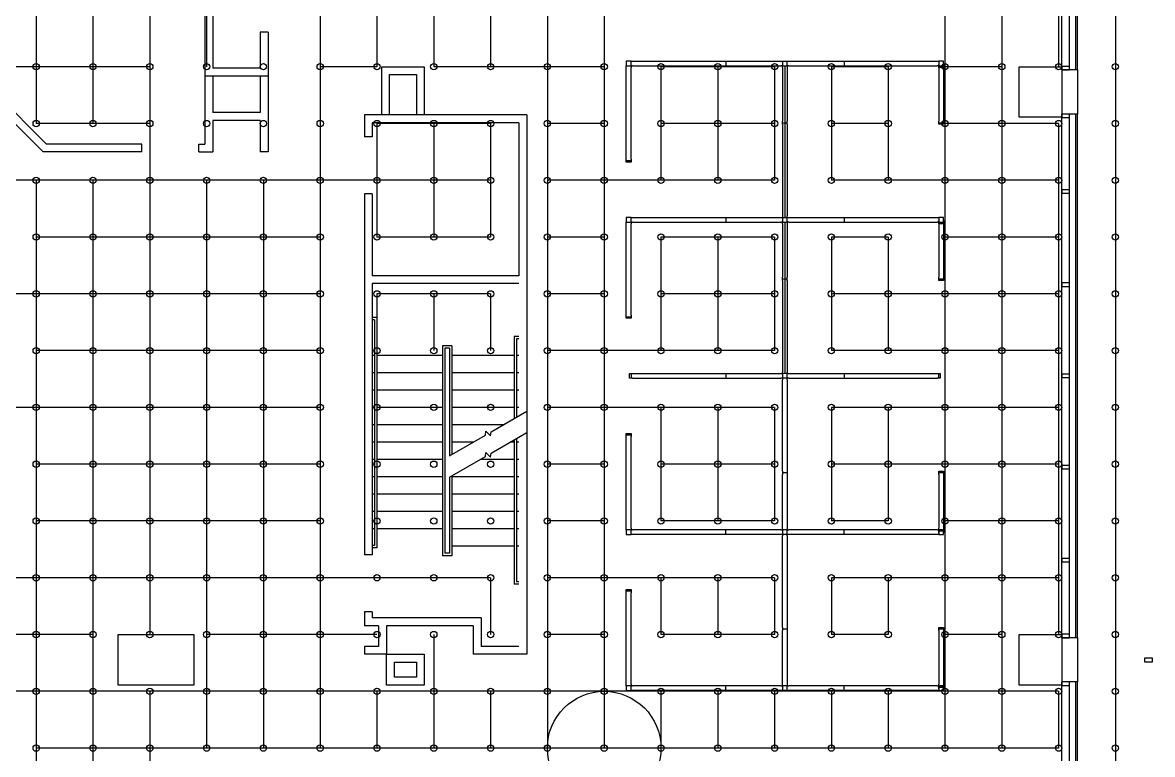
# Model space of a CAD drawing. Header units: inches. Extents: x 1102 to 3431, y 1202 to 3384.
# Drawn here: x 2715 to 3431, y 1524 to 1988 of the extents above; entities that cross this region are included whole.
import ezdxf

# ---------------------------------------------------------------- set-up
doc = ezdxf.new("R2010")
doc.units = ezdxf.units.IN
doc.header["$MEASUREMENT"] = 0
for name, color, linetype in [('E-B-CORE', 8, 'CONTINUOUS'), ('E-B-FURR', 6, 'CONTINUOUS'), ('E-B-GLAZ', 8, 'CONTINUOUS'), ('E-B-MULL', 8, 'CONTINUOUS'), ('E-B-SHEL', 2, 'CONTINUOUS'), ('E-F-STAIR', 8, 'CONTINUOUS'), ('PANELS_201', 6, 'CONTINUOUS')]:
    doc.layers.add(name, color=color, linetype=linetype)

msp = doc.modelspace()

# ---------------------------------------------------------------- linework, layer by layer
at = {"layer": 'E-B-CORE'}
for p, q in [((2831, 2110), (2831, 1954)), ((2836, 2110), (2836, 1959)), ((2866, 1982), (2866, 1959)), ((2871, 1982), (2866, 1982)), ((2871, 1982), (2871, 1954)), ((2866, 1959), (2836, 1959)), ((2871, 1954), (2831, 1954)), ((3035, 1929.5), (2932, 1929.5)), ((2932, 1929.5), (2932, 1915.5)), ((3035, 1929.5), (3035, 1587.5)), ((3030, 1924.5), (2937, 1924.5)), ((2937, 1924.5), (2937, 1915.5)), ((3030, 1924.5), (3030, 1827.5)), ((2937, 1915.5), (2932, 1915.5)), ((2932, 1879.5), (2932, 1650.5)), ((2937, 1879.5), (2932, 1879.5)), ((2937, 1879.5), (2937, 1827.5)), ((3030, 1827.5), (2937, 1827.5)), ((3030, 1822.5), (2937, 1822.5)), ((2937, 1822.5), (2937, 1650.5)), ((2937, 1650.5), (2932, 1650.5)), ((2937, 1614.5), (2932, 1614.5)), ((2932, 1614.5), (2932, 1605.5)), ((2937, 1614.5), (2937, 1610.5)), ((2941, 1605.5), (2932, 1605.5)), ((3006, 1610.5), (2937, 1610.5)), ((2941, 1605.5), (2941, 1592.5)), ((2946, 1605.5), (2946, 1587.5)), ((3001, 1605.5), (2946, 1605.5)), ((3001, 1605.5), (3001, 1587.5)), ((3006, 1610.5), (3006, 1592.5)), ((2941, 1592.5), (2932, 1592.5)), ((2932, 1592.5), (2932, 1587.5)), ((3030, 1592.5), (3006, 1592.5)), ((2946, 1587.5), (2932, 1587.5)), ((3035, 1587.5), (3001, 1587.5))]:
    msp.add_line(p, q, dxfattribs=at)
for points in [[(2970, 1587.5), (2970, 1568), (2946, 1568), (2946, 1587.5)], [(2965, 1582.5), (2965, 1573), (2951, 1573), (2951, 1582.5)]]:
    msp.add_lwpolyline(points, close=True, dxfattribs=at)
at = {"layer": 'E-B-FURR'}
for p, q in [((3374, 1958), (3374, 2290)), ((2728.407192, 1906), (2586, 2048.407192)), ((2730.47826, 1911), (2628.702676, 2012.775584)), ((2724, 1960), (2688, 1960)), ((2760, 1960), (2724, 1960)), ((2796, 1960), (2760, 1960)), ((2940, 1960), (2904, 1960)), ((2948, 1955), (2965, 1955)), ((2948, 1929.430395), (2948, 1955)), ((2965, 1955), (2965, 1929.430395)), ((3012, 1960), (2976, 1960)), ((3048, 1960), (3012, 1960)), ((3084, 1960), (3048, 1960)), ((3156, 1960), (3120, 1960)), ((3192, 1960), (3156, 1960)), ((3264, 1960), (3228, 1960)), ((3336, 1960), (3300, 1960)), ((2831, 1954), (2831, 1911)), ((2836, 1954), (2836, 1931)), ((2866, 1954), (2866, 1931)), ((2871, 1954), (2871, 1906)), ((2866, 1931), (2836, 1931)), ((3374, 1598), (3374, 1930)), ((2760, 1924), (2724, 1924)), ((2796, 1924), (2760, 1924)), ((2866, 1926), (2836, 1926)), ((2836, 1926), (2836, 1906)), ((2866, 1926), (2866, 1906)), ((2976, 1924), (2940, 1924)), ((3012, 1924), (2976, 1924)), ((3084, 1924), (3048, 1924)), ((3156, 1924), (3120, 1924)), ((3192, 1924), (3156, 1924)), ((3264, 1924), (3228, 1924)), ((3336, 1924), (3300, 1924)), ((3372, 1924), (3336, 1924)), ((2791, 1906), (2728.407192, 1906)), ((2791, 1911), (2730.47826, 1911)), ((2791, 1906), (2791, 1911)), ((2827, 1911), (2831, 1911)), ((2827, 1906), (2827, 1911)), ((2827, 1906), (2836, 1906)), ((2871, 1906), (2866, 1906)), ((2724, 1888), (2688, 1888)), ((2760, 1888), (2724, 1888)), ((2796, 1888), (2760, 1888)), ((2832, 1888), (2796, 1888)), ((2868, 1888), (2832, 1888)), ((2904, 1888), (2868, 1888)), ((2940, 1888), (2904, 1888)), ((2976, 1888), (2940, 1888)), ((3012, 1888), (2976, 1888)), ((3084, 1888), (3048, 1888)), ((3120, 1888), (3084, 1888)), ((3156, 1888), (3120, 1888)), ((3192, 1888), (3156, 1888)), ((3264, 1888), (3228, 1888)), ((3300, 1888), (3264, 1888)), ((3336, 1888), (3300, 1888)), ((3372, 1888), (3336, 1888)), ((2760, 1852), (2724, 1852)), ((2796, 1852), (2760, 1852)), ((2832, 1852), (2796, 1852)), ((2868, 1852), (2832, 1852)), ((2904, 1852), (2868, 1852)), ((2976, 1852), (2940, 1852)), ((3012, 1852), (2976, 1852)), ((3084, 1852), (3048, 1852)), ((3156, 1852), (3120, 1852)), ((3192, 1852), (3156, 1852)), ((3264, 1852), (3228, 1852)), ((3336, 1852), (3300, 1852)), ((3372, 1852), (3336, 1852)), ((2724, 1816), (2688, 1816)), ((2760, 1816), (2724, 1816)), ((2796, 1816), (2760, 1816)), ((2832, 1816), (2796, 1816)), ((2868, 1816), (2832, 1816)), ((2904, 1816), (2868, 1816)), ((2976, 1816), (2940, 1816)), ((3012, 1816), (2976, 1816)), ((3084, 1816), (3048, 1816)), ((3156, 1816), (3120, 1816)), ((3192, 1816), (3156, 1816)), ((3264, 1816), (3228, 1816)), ((3300, 1816), (3264, 1816)), ((3336, 1816), (3300, 1816)), ((3372, 1816), (3336, 1816)), ((2760, 1780), (2724, 1780)), ((2796, 1780), (2760, 1780)), ((2832, 1780), (2796, 1780)), ((2868, 1780), (2832, 1780)), ((2904, 1780), (2868, 1780)), ((3084, 1780), (3048, 1780)), ((3120, 1780), (3084, 1780)), ((3156, 1780), (3120, 1780)), ((3192, 1780), (3156, 1780)), ((3264, 1780), (3228, 1780)), ((3300, 1780), (3264, 1780)), ((3336, 1780), (3300, 1780)), ((3372, 1780), (3336, 1780)), ((2724, 1744), (2688, 1744)), ((2760, 1744), (2724, 1744)), ((2796, 1744), (2760, 1744)), ((2832, 1744), (2796, 1744)), ((2868, 1744), (2832, 1744)), ((2904, 1744), (2868, 1744)), ((3084, 1744), (3048, 1744)), ((3120, 1744), (3084, 1744)), ((3156, 1744), (3120, 1744)), ((3192, 1744), (3156, 1744)), ((3264, 1744), (3228, 1744)), ((3300, 1744), (3264, 1744)), ((3336, 1744), (3300, 1744)), ((3372, 1744), (3336, 1744)), ((2760, 1708), (2724, 1708)), ((2796, 1708), (2760, 1708)), ((2832, 1708), (2796, 1708)), ((2868, 1708), (2832, 1708)), ((2904, 1708), (2868, 1708)), ((3084, 1708), (3048, 1708)), ((3156, 1708), (3120, 1708)), ((3192, 1708), (3156, 1708)), ((3264, 1708), (3228, 1708)), ((3300, 1708), (3264, 1708)), ((3336, 1708), (3300, 1708)), ((3372, 1708), (3336, 1708)), ((2760, 1672), (2724, 1672)), ((2796, 1672), (2760, 1672)), ((2832, 1672), (2796, 1672)), ((2868, 1672), (2832, 1672)), ((2904, 1672), (2868, 1672)), ((3084, 1672), (3048, 1672)), ((3156, 1672), (3120, 1672)), ((3192, 1672), (3156, 1672)), ((3264, 1672), (3228, 1672)), ((3336, 1672), (3300, 1672)), ((3372, 1672), (3336, 1672)), ((2724, 1636), (2688, 1636)), ((2760, 1636), (2724, 1636)), ((2796, 1636), (2760, 1636)), ((2832, 1636), (2796, 1636)), ((2868, 1636), (2832, 1636)), ((2904, 1636), (2868, 1636)), ((2940, 1636), (2904, 1636)), ((2976, 1636), (2940, 1636)), ((3012, 1636), (2976, 1636)), ((3084, 1636), (3048, 1636)), ((3120, 1636), (3084, 1636)), ((3156, 1636), (3120, 1636)), ((3192, 1636), (3156, 1636)), ((3264, 1636), (3228, 1636)), ((3300, 1636), (3264, 1636)), ((3336, 1636), (3300, 1636)), ((3372, 1636), (3336, 1636)), ((2724, 1600), (2688, 1600)), ((2760, 1600), (2724, 1600)), ((2868, 1600), (2832, 1600)), ((2904, 1600), (2868, 1600)), ((2940, 1600), (2904, 1600)), ((3084, 1600), (3048, 1600)), ((3156, 1600), (3120, 1600)), ((3192, 1600), (3156, 1600)), ((3264, 1600), (3228, 1600)), ((3336, 1600), (3300, 1600)), ((3374, 1238), (3374, 1570)), ((2724, 1564), (2688, 1564)), ((2760, 1564), (2724, 1564)), ((2796, 1564), (2760, 1564)), ((2832, 1564), (2796, 1564)), ((2868, 1564), (2832, 1564)), ((2904, 1564), (2868, 1564)), ((2940, 1564), (2904, 1564)), ((2976, 1564), (2940, 1564)), ((3012, 1564), (2976, 1564)), ((3048, 1564), (3012, 1564)), ((3084, 1564), (3048, 1564)), ((3120, 1564), (3084, 1564)), ((3156, 1564), (3120, 1564)), ((3192, 1564), (3156, 1564)), ((3228, 1564), (3192, 1564)), ((3264, 1564), (3228, 1564)), ((3300, 1564), (3264, 1564)), ((3336, 1564), (3300, 1564)), ((3372, 1564), (3336, 1564)), ((2760, 1528), (2724, 1528)), ((2796, 1528), (2760, 1528)), ((2832, 1528), (2796, 1528)), ((2868, 1528), (2832, 1528)), ((2904, 1528), (2868, 1528)), ((2940, 1528), (2904, 1528)), ((2976, 1528), (2940, 1528)), ((3012, 1528), (2976, 1528)), ((3048, 1528), (3012, 1528)), ((3084, 1528), (3048, 1528)), ((3120, 1528), (3084, 1528)), ((3156, 1528), (3120, 1528)), ((3192, 1528), (3156, 1528)), ((3228, 1528), (3192, 1528)), ((3264, 1528), (3228, 1528)), ((3300, 1528), (3264, 1528)), ((3336, 1528), (3300, 1528)), ((3372, 1528), (3336, 1528))]:
    msp.add_line(p, q, dxfattribs=at)
at = {"layer": 'E-B-FURR', "color": 3}
for p, q in [((2724, 1996), (2724, 1960)), ((2760, 1996), (2760, 1960)), ((2796, 1996), (2796, 1960)), ((2832, 1996), (2832, 1960)), ((2904, 1996), (2904, 1960)), ((2940, 1996), (2940, 1960)), ((2976, 1996), (2976, 1960)), ((3012, 1996), (3012, 1960)), ((3048, 1996), (3048, 1960)), ((3084, 1996), (3084, 1960)), ((3300, 1996), (3300, 1960)), ((3336, 1996), (3336, 1960)), ((3372, 1996), (3372, 1960)), ((3408, 1996), (3408, 1960)), ((2724, 1960), (2724, 1924)), ((2760, 1960), (2760, 1924)), ((2796, 1960), (2796, 1924)), ((2904, 1960), (2904, 1924)), ((3048, 1960), (3048, 1924)), ((3084, 1960), (3084, 1924)), ((3120, 1960), (3120, 1924)), ((3156, 1960), (3156, 1924)), ((3192, 1960), (3192, 1924)), ((3228, 1960), (3228, 1924)), ((3264, 1960), (3264, 1924)), ((3300, 1960), (3300, 1924)), ((3336, 1960), (3336, 1924)), ((3408, 1960), (3408, 1924)), ((2796, 1924), (2796, 1888)), ((2904, 1924), (2904, 1888)), ((2940, 1924), (2940, 1888)), ((2976, 1924), (2976, 1888)), ((3012, 1924), (3012, 1888)), ((3048, 1924), (3048, 1888)), ((3084, 1924), (3084, 1888)), ((3120, 1924), (3120, 1888)), ((3156, 1924), (3156, 1888)), ((3192, 1924), (3192, 1888)), ((3228, 1924), (3228, 1888)), ((3264, 1924), (3264, 1888)), ((3300, 1924), (3300, 1888)), ((3336, 1924), (3336, 1888)), ((3372, 1924), (3372, 1888)), ((3408, 1924), (3408, 1888)), ((2724, 1888), (2724, 1852)), ((2760, 1888), (2760, 1852)), ((2796, 1888), (2796, 1852)), ((2832, 1888), (2832, 1852)), ((2868, 1888), (2868, 1852)), ((2904, 1888), (2904, 1852)), ((2940, 1888), (2940, 1852)), ((2976, 1888), (2976, 1852)), ((3012, 1888), (3012, 1852)), ((3048, 1888), (3048, 1852)), ((3084, 1888), (3084, 1852)), ((3300, 1888), (3300, 1852)), ((3336, 1888), (3336, 1852)), ((3372, 1888), (3372, 1852)), ((3408, 1888), (3408, 1852)), ((2724, 1852), (2724, 1816)), ((2760, 1852), (2760, 1816)), ((2796, 1852), (2796, 1816)), ((2832, 1852), (2832, 1816)), ((2868, 1852), (2868, 1816)), ((2904, 1852), (2904, 1816)), ((3048, 1852), (3048, 1816)), ((3084, 1852), (3084, 1816)), ((3120, 1852), (3120, 1816)), ((3156, 1852), (3156, 1816)), ((3192, 1852), (3192, 1816)), ((3228, 1852), (3228, 1816)), ((3264, 1852), (3264, 1816)), ((3300, 1852), (3300, 1816)), ((3336, 1852), (3336, 1816)), ((3372, 1852), (3372, 1816)), ((3408, 1852), (3408, 1816)), ((2724, 1816), (2724, 1780)), ((2760, 1816), (2760, 1780)), ((2796, 1816), (2796, 1780)), ((2832, 1816), (2832, 1780)), ((2868, 1816), (2868, 1780)), ((2904, 1816), (2904, 1780)), ((2940, 1816), (2940, 1780)), ((2976, 1816), (2976, 1780)), ((3012, 1816), (3012, 1780)), ((3048, 1816), (3048, 1780)), ((3084, 1816), (3084, 1780)), ((3120, 1816), (3120, 1780)), ((3156, 1816), (3156, 1780)), ((3192, 1816), (3192, 1780)), ((3228, 1816), (3228, 1780)), ((3264, 1816), (3264, 1780)), ((3300, 1816), (3300, 1780)), ((3336, 1816), (3336, 1780)), ((3372, 1816), (3372, 1780)), ((3408, 1816), (3408, 1780)), ((2724, 1780), (2724, 1744)), ((2760, 1780), (2760, 1744)), ((2796, 1780), (2796, 1744)), ((2832, 1780), (2832, 1744)), ((2868, 1780), (2868, 1744)), ((2904, 1780), (2904, 1744)), ((3048, 1780), (3048, 1744)), ((3084, 1780), (3084, 1744)), ((3300, 1780), (3300, 1744)), ((3336, 1780), (3336, 1744)), ((3372, 1780), (3372, 1744)), ((3408, 1780), (3408, 1744)), ((2724, 1744), (2724, 1708)), ((2760, 1744), (2760, 1708)), ((2796, 1744), (2796, 1708)), ((2832, 1744), (2832, 1708)), ((2868, 1744), (2868, 1708)), ((2904, 1744), (2904, 1708)), ((3048, 1744), (3048, 1708)), ((3084, 1744), (3084, 1708)), ((3120, 1744), (3120, 1708)), ((3156, 1744), (3156, 1708)), ((3192, 1744), (3192, 1708)), ((3228, 1744), (3228, 1708)), ((3264, 1744), (3264, 1708)), ((3300, 1744), (3300, 1708)), ((3336, 1744), (3336, 1708)), ((3372, 1744), (3372, 1708)), ((3408, 1744), (3408, 1708)), ((2724, 1708), (2724, 1672)), ((2760, 1708), (2760, 1672)), ((2796, 1708), (2796, 1672)), ((2832, 1708), (2832, 1672)), ((2868, 1708), (2868, 1672)), ((2904, 1708), (2904, 1672)), ((3048, 1708), (3048, 1672)), ((3084, 1708), (3084, 1672)), ((3120, 1708), (3120, 1672)), ((3156, 1708), (3156, 1672)), ((3192, 1708), (3192, 1672)), ((3228, 1708), (3228, 1672)), ((3264, 1708), (3264, 1672)), ((3300, 1708), (3300, 1672)), ((3336, 1708), (3336, 1672)), ((3372, 1708), (3372, 1672)), ((3408, 1708), (3408, 1672)), ((2724, 1672), (2724, 1636)), ((2760, 1672), (2760, 1636)), ((2796, 1672), (2796, 1636)), ((2832, 1672), (2832, 1636)), ((2868, 1672), (2868, 1636)), ((2904, 1672), (2904, 1636)), ((3048, 1672), (3048, 1636)), ((3084, 1672), (3084, 1636)), ((3300, 1672), (3300, 1636)), ((3336, 1672), (3336, 1636)), ((3372, 1672), (3372, 1636)), ((3408, 1672), (3408, 1636)), ((2724, 1636), (2724, 1600)), ((2760, 1636), (2760, 1600)), ((2796, 1636), (2796, 1600)), ((2832, 1636), (2832, 1600)), ((2868, 1636), (2868, 1600)), ((2904, 1636), (2904, 1600)), ((3012, 1636), (3012, 1600)), ((3048, 1636), (3048, 1600)), ((3084, 1636), (3084, 1600)), ((3120, 1636), (3120, 1600)), ((3156, 1636), (3156, 1600)), ((3192, 1636), (3192, 1600)), ((3228, 1636), (3228, 1600)), ((3264, 1636), (3264, 1600)), ((3300, 1636), (3300, 1600)), ((3336, 1636), (3336, 1600)), ((3372, 1636), (3372, 1600)), ((3408, 1636), (3408, 1600)), ((2724, 1600), (2724, 1564)), ((2760, 1600), (2760, 1564)), ((2832, 1600), (2832, 1564)), ((2868, 1600), (2868, 1564)), ((2904, 1600), (2904, 1564)), ((2976, 1600), (2976, 1564)), ((3048, 1600), (3048, 1564)), ((3084, 1600), (3084, 1564)), ((3300, 1600), (3300, 1564)), ((3336, 1600), (3336, 1564)), ((3408, 1600), (3408, 1564)), ((2724, 1564), (2724, 1528)), ((2760, 1564), (2760, 1528)), ((2796, 1564), (2796, 1528)), ((2832, 1564), (2832, 1528)), ((2868, 1564), (2868, 1528)), ((2904, 1564), (2904, 1528)), ((2940, 1564), (2940, 1528)), ((2976, 1564), (2976, 1528)), ((3012, 1564), (3012, 1528)), ((3048, 1564), (3048, 1528)), ((3084, 1564), (3084, 1528)), ((3120, 1564), (3120, 1528)), ((3156, 1564), (3156, 1528)), ((3192, 1564), (3192, 1528)), ((3228, 1564), (3228, 1528)), ((3264, 1564), (3264, 1528)), ((3300, 1564), (3300, 1528)), ((3336, 1564), (3336, 1528)), ((3372, 1564), (3372, 1528)), ((3408, 1564), (3408, 1528)), ((2724, 1528), (2724, 1492)), ((2760, 1528), (2760, 1492)), ((2796, 1528), (2796, 1492)), ((3408, 1528), (3408, 1492))]:
    msp.add_line(p, q, dxfattribs=at)
at = {"layer": 'E-B-FURR'}
for points in [[(2943, 1929.5), (2943, 1960), (2970, 1960)], [(2970, 1960), (2970, 1929.5)]]:
    msp.add_lwpolyline(points, dxfattribs=at)
for points in [[(3374, 1960), (3374, 1928), (3347, 1928), (3347, 1960)], [(2824, 1600), (2824, 1568), (2776, 1568), (2776, 1600)], [(3374, 1600), (3374, 1568), (3347, 1568), (3347, 1600)]]:
    msp.add_lwpolyline(points, close=True, dxfattribs=at)
for centre, radius in [((2724, 1960), 2), ((2760, 1960), 2), ((2796, 1960), 2), ((2832, 1960), 2), ((2868, 1960), 2), ((2904, 1960), 2), ((2940, 1960), 2), ((2976, 1960), 2), ((3012, 1960), 2), ((3048, 1960), 2), ((3084, 1960), 2), ((3120, 1960), 2), ((3156, 1960), 2), ((3192, 1960), 2), ((3228, 1960), 2), ((3264, 1960), 2), ((3300, 1960), 2), ((3336, 1960), 2), ((3372, 1960), 2), ((3408, 1960), 2), ((2724, 1924), 2), ((2760, 1924), 2), ((2796, 1924), 2), ((2832, 1924), 2), ((2868, 1924), 2), ((2904, 1924), 2), ((2940, 1924), 2), ((2976, 1924), 2), ((3012, 1924), 2), ((3048, 1924), 2), ((3084, 1924), 2), ((3120, 1924), 2), ((3156, 1924), 2), ((3192, 1924), 2), ((3228, 1924), 2), ((3264, 1924), 2), ((3300, 1924), 2), ((3336, 1924), 2), ((3372, 1924), 2), ((3408, 1924), 2), ((2724, 1888), 2), ((2760, 1888), 2), ((2796, 1888), 2), ((2832, 1888), 2), ((2868, 1888), 2), ((2904, 1888), 2), ((2940, 1888), 2), ((2976, 1888), 2), ((3012, 1888), 2), ((3048, 1888), 2), ((3084, 1888), 2), ((3120, 1888), 2), ((3156, 1888), 2), ((3192, 1888), 2), ((3228, 1888), 2), ((3264, 1888), 2), ((3300, 1888), 2), ((3336, 1888), 2), ((3372, 1888), 2), ((3408, 1888), 2), ((2724, 1852), 2), ((2760, 1852), 2), ((2796, 1852), 2), ((2832, 1852), 2), ((2868, 1852), 2), ((2904, 1852), 2), ((2940, 1852), 2), ((2976, 1852), 2), ((3012, 1852), 2), ((3048, 1852), 2), ((3084, 1852), 2), ((3120, 1852), 2), ((3156, 1852), 2), ((3192, 1852), 2), ((3228, 1852), 2), ((3264, 1852), 2), ((3300, 1852), 2), ((3336, 1852), 2), ((3372, 1852), 2), ((3408, 1852), 2), ((2724, 1816), 2), ((2760, 1816), 2), ((2796, 1816), 2), ((2832, 1816), 2), ((2868, 1816), 2), ((2904, 1816), 2), ((2940, 1816), 2), ((2976, 1816), 2), ((3012, 1816), 2), ((3048, 1816), 2), ((3084, 1816), 2), ((3120, 1816), 2), ((3156, 1816), 2), ((3192, 1816), 2), ((3228, 1816), 2), ((3264, 1816), 2), ((3300, 1816), 2), ((3336, 1816), 2), ((3372, 1816), 2), ((3408, 1816), 2), ((2724, 1780), 2), ((2760, 1780), 2), ((2796, 1780), 2), ((2832, 1780), 2), ((2868, 1780), 2), ((2904, 1780), 2), ((2940, 1780), 2), ((2976, 1780), 2), ((3012, 1780), 2), ((3048, 1780), 2), ((3084, 1780), 2), ((3120, 1780), 2), ((3156, 1780), 2), ((3192, 1780), 2), ((3228, 1780), 2), ((3264, 1780), 2), ((3300, 1780), 2), ((3336, 1780), 2), ((3372, 1780), 2), ((3408, 1780), 2), ((2724, 1744), 2), ((2760, 1744), 2), ((2796, 1744), 2), ((2832, 1744), 2), ((2868, 1744), 2), ((2904, 1744), 2), ((2940, 1744), 2), ((2976, 1744), 2), ((3012, 1744), 2), ((3048, 1744), 2), ((3084, 1744), 2), ((3120, 1744), 2), ((3156, 1744), 2), ((3192, 1744), 2), ((3228, 1744), 2), ((3264, 1744), 2), ((3300, 1744), 2), ((3336, 1744), 2), ((3372, 1744), 2), ((3408, 1744), 2), ((2724, 1708), 2), ((2760, 1708), 2), ((2796, 1708), 2), ((2832, 1708), 2), ((2868, 1708), 2), ((2904, 1708), 2), ((2940, 1708), 2), ((2976, 1708), 2), ((3012, 1708), 2), ((3048, 1708), 2), ((3084, 1708), 2), ((3120, 1708), 2), ((3156, 1708), 2), ((3192, 1708), 2), ((3228, 1708), 2), ((3264, 1708), 2), ((3300, 1708), 2), ((3336, 1708), 2), ((3372, 1708), 2), ((3408, 1708), 2), ((2724, 1672), 2), ((2760, 1672), 2), ((2796, 1672), 2), ((2832, 1672), 2), ((2868, 1672), 2), ((2904, 1672), 2), ((2940, 1672), 2), ((2976, 1672), 2), ((3012, 1672), 2), ((3048, 1672), 2), ((3084, 1672), 2), ((3120, 1672), 2), ((3156, 1672), 2), ((3192, 1672), 2), ((3228, 1672), 2), ((3264, 1672), 2), ((3300, 1672), 2), ((3336, 1672), 2), ((3372, 1672), 2), ((3408, 1672), 2), ((2724, 1636), 2), ((2760, 1636), 2), ((2796, 1636), 2), ((2832, 1636), 2), ((2868, 1636), 2), ((2904, 1636), 2), ((2940, 1636), 2), ((2976, 1636), 2), ((3012, 1636), 2), ((3048, 1636), 2), ((3084, 1636), 2), ((3120, 1636), 2), ((3156, 1636), 2), ((3192, 1636), 2), ((3228, 1636), 2), ((3264, 1636), 2), ((3300, 1636), 2), ((3336, 1636), 2), ((3372, 1636), 2), ((3408, 1636), 2), ((2724, 1600), 2), ((2760, 1600), 2), ((2796, 1600), 2), ((2832, 1600), 2), ((2868, 1600), 2), ((2904, 1600), 2), ((2940, 1600), 2), ((2976, 1600), 2), ((3012, 1600), 2), ((3048, 1600), 2), ((3084, 1600), 2), ((3120, 1600), 2), ((3156, 1600), 2), ((3192, 1600), 2), ((3228, 1600), 2), ((3264, 1600), 2), ((3300, 1600), 2), ((3336, 1600), 2), ((3372, 1600), 2), ((3408, 1600), 2), ((2724, 1564), 2), ((2760, 1564), 2), ((2796, 1564), 2), ((2832, 1564), 2), ((2868, 1564), 2), ((2904, 1564), 2), ((2940, 1564), 2), ((2976, 1564), 2), ((3012, 1564), 2), ((3048, 1564), 2), ((3084, 1528), 36), ((3084, 1564), 2), ((3120, 1564), 2), ((3156, 1564), 2), ((3192, 1564), 2), ((3228, 1564), 2), ((3264, 1564), 2), ((3300, 1564), 2), ((3336, 1564), 2), ((3372, 1564), 2), ((3408, 1564), 2), ((2724, 1528), 2), ((2760, 1528), 2), ((2796, 1528), 2), ((2832, 1528), 2), ((2868, 1528), 2), ((2904, 1528), 2), ((2940, 1528), 2), ((2976, 1528), 2), ((3012, 1528), 2), ((3048, 1528), 2), ((3084, 1528), 2), ((3120, 1528), 2), ((3156, 1528), 2), ((3192, 1528), 2), ((3228, 1528), 2), ((3264, 1528), 2), ((3300, 1528), 2), ((3336, 1528), 2), ((3372, 1528), 2), ((3408, 1528), 2)]:
    msp.add_circle(centre, radius, dxfattribs=at)
at = {"layer": 'E-B-GLAZ'}
for p, q in [((3379, 1958), (3379, 2290)), ((3383, 1958), (3383, 2290)), ((3384, 1958), (3384, 2290)), ((3379, 1598), (3379, 1930)), ((3383, 1598), (3383, 1930)), ((3384, 1598), (3384, 1930)), ((3379, 1236.188187), (3379, 1568.188187)), ((3383, 1237.699478), (3383, 1570)), ((3384, 1237.744652), (3384, 1570))]:
    msp.add_line(p, q, dxfattribs=at)
at = {"layer": 'E-B-MULL'}
for points in [[(3379, 1960.25), (3374, 1960.25), (3374, 1958), (3379, 1958)], [(3379, 1930), (3374, 1930), (3374, 1927.75), (3379, 1927.75)], [(3379, 1882), (3374, 1882), (3374, 1879.75), (3379, 1879.75)], [(3379, 1823), (3374, 1823), (3374, 1820.75), (3379, 1820.75)], [(3379, 1765.125), (3374, 1765.125), (3374, 1762.875), (3379, 1762.875)], [(3379, 1707.25), (3374, 1707.25), (3374, 1705), (3379, 1705)], [(3379, 1648.25), (3374, 1648.25), (3374, 1646), (3379, 1646)], [(3379, 1600.25), (3374, 1600.25), (3374, 1598), (3379, 1598)], [(3431.450156, 1584.947419), (3426.450156, 1584.947419), (3426.450156, 1582.697419), (3431.450156, 1582.697419)], [(3379, 1570), (3374, 1570), (3374, 1567.75), (3379, 1567.75)]]:
    msp.add_lwpolyline(points, close=True, dxfattribs=at)
at = {"layer": 'E-B-SHEL'}
for p, q in [((3384, 1958), (3374, 1958)), ((3374, 1958), (3374, 1930)), ((3384, 1958), (3384, 1930)), ((3384, 1930), (3374, 1930)), ((3384, 1598), (3374, 1598)), ((3374, 1598), (3374, 1570)), ((3384, 1598), (3384, 1570)), ((3384, 1570), (3374, 1570))]:
    msp.add_line(p, q, dxfattribs=at)
at = {"layer": 'E-F-STAIR'}
for p, q in [((2940, 1801), (2937, 1801)), ((2938.5, 1799.5), (2937, 1799.5)), ((2938.5, 1799.5), (2938.5, 1656.5)), ((2940, 1801), (2940, 1655)), ((2981.5, 1783), (2981.5, 1650)), ((2987.5, 1783), (2981.5, 1783)), ((2987.5, 1783), (2987.5, 1714.199482)), ((3027, 1789), (3027, 1737.004818)), ((3030, 1789), (3027, 1789)), ((3028.5, 1787.5), (3028.5, 1737.870843)), ((3030, 1787.5), (3028.5, 1787.5)), ((2938.5, 1777), (2937, 1777)), ((2981.5, 1777), (2940, 1777)), ((2983, 1781.5), (2983, 1651.5)), ((2986, 1781.5), (2983, 1781.5)), ((2986, 1781.5), (2986, 1713.333457)), ((3027, 1777), (2987.5, 1777)), ((3030, 1777), (3028.5, 1777)), ((2938.5, 1766), (2937, 1766)), ((2981.5, 1766), (2940, 1766)), ((3027, 1766), (2987.5, 1766)), ((3030, 1766), (3028.5, 1766)), ((2938.5, 1755), (2937, 1755)), ((2981.5, 1755), (2940, 1755)), ((3027, 1755), (2987.5, 1755)), ((3030, 1755), (3028.5, 1755)), ((2938.5, 1744), (2937, 1744)), ((2981.5, 1744), (2940, 1744)), ((3027, 1744), (2987.5, 1744)), ((3030, 1744), (3028.5, 1744)), ((2938.5, 1733), (2937, 1733)), ((2981.5, 1733), (2940, 1733)), ((3020.063452, 1733), (2987.5, 1733)), ((2938.5, 1722), (2937, 1722)), ((2981.5, 1722), (2940, 1722)), ((3001.010893, 1722), (2987.5, 1722)), ((3027, 1722), (3024.508689, 1722)), ((3027, 1723.438359), (3027, 1632)), ((3028.5, 1724.304385), (3028.5, 1633.5)), ((3030, 1722), (3028.5, 1722)), ((2938.5, 1711), (2937, 1711)), ((2981.5, 1711), (2940, 1711)), ((3027, 1711), (3005.45613, 1711)), ((3030, 1711), (3028.5, 1711)), ((2938.5, 1700), (2937, 1700)), ((2981.5, 1700), (2940, 1700)), ((2986, 1699.766998), (2986, 1651.5)), ((2987.5, 1700.633023), (2987.5, 1650)), ((3027, 1700), (2987.5, 1700)), ((3030, 1700), (3028.5, 1700)), ((2938.5, 1689), (2937, 1689)), ((2981.5, 1689), (2940, 1689)), ((3027, 1689), (2987.5, 1689)), ((3030, 1689), (3028.5, 1689)), ((2938.5, 1678), (2937, 1678)), ((2981.5, 1678), (2940, 1678)), ((3027, 1678), (2987.5, 1678)), ((3030, 1678), (3028.5, 1678)), ((2938.5, 1667), (2937, 1667)), ((2981.5, 1667), (2940, 1667)), ((3027, 1667), (2987.5, 1667)), ((3030, 1667), (3028.5, 1667)), ((2938.5, 1656.5), (2937, 1656.5)), ((2940, 1655), (2937, 1655)), ((3027, 1656), (2987.5, 1656)), ((3030, 1656), (3028.5, 1656)), ((2987.5, 1650), (2981.5, 1650)), ((2986, 1651.5), (2983, 1651.5)), ((3030, 1633.5), (3028.5, 1633.5)), ((3030, 1632), (3027, 1632))]:
    msp.add_line(p, q, dxfattribs=at)
for points in [[(2986, 1713.333457), (3008.6866, 1726.431571), (3009.015649, 1728.930949), (3011.943852, 1726.002746), (3012.272902, 1728.502124), (3035, 1741.62362)], [(2986, 1699.766998), (3008.6866, 1712.865113), (3009.015649, 1715.36449), (3011.943852, 1712.436287), (3012.272902, 1714.935665), (3035, 1728.057161)]]:
    msp.add_lwpolyline(points, dxfattribs=at)
at = {"layer": 'PANELS_201', "linetype": 'Continuous'}
for p, q in [((3296.0277, 1960.494528), (3299.0277, 1960.494528)), ((3296.0277, 1861.494528), (3299.0277, 1861.494528)), ((3197.0277, 1703.494528), (3197.0277, 1761.494528)), ((3200.0277, 1761.494528), (3200.0277, 1703.494528)), ((3197.0277, 1667.494528), (3197.0277, 1701.494528)), ((3200.0277, 1701.494528), (3200.0277, 1667.494528)), ((3197.0277, 1604.494528), (3197.0277, 1662.494528)), ((3200.0277, 1662.494528), (3200.0277, 1604.494528)), ((3299.0277, 1665.494528), (3296.0277, 1665.494528)), ((3197.0277, 1568.494528), (3197.0277, 1602.494528)), ((3200.0277, 1602.494528), (3200.0277, 1568.494528)), ((3299.0277, 1566.494528), (3296.0277, 1566.494528))]:
    msp.add_line(p, q, dxfattribs=at)
for points in [[(3101.0277, 1963.494528), (3098.0277, 1963.494528), (3098.0277, 1960.494528)], [(3102.0277, 1960.494528), (3101.0277, 1960.494528), (3101.0277, 1963.494528), (3102.0277, 1963.494528)], [(3102.0277, 1963.494528), (3160.0277, 1963.494528)], [(3160.0277, 1963.494528), (3162.0277, 1963.494528)], [(3161.0277, 1963.494528), (3161.0277, 1960.494528)], [(3162.0277, 1963.494528), (3196.0277, 1963.494528)], [(3196.0277, 1963.494528), (3197.0277, 1963.494528), (3197.0277, 1960.494528), (3196.0277, 1960.494528)], [(3197.0277, 1963.494528), (3200.0277, 1963.494528)], [(3201.0277, 1960.494528), (3200.0277, 1960.494528), (3200.0277, 1963.494528), (3201.0277, 1963.494528)], [(3201.0277, 1963.494528), (3235.0277, 1963.494528)], [(3235.0277, 1963.494528), (3237.0277, 1963.494528)], [(3236.0277, 1963.494528), (3236.0277, 1960.494528)], [(3237.0277, 1963.494528), (3295.0277, 1963.494528)], [(3295.0277, 1963.494528), (3296.0277, 1963.494528), (3296.0277, 1960.494528), (3295.0277, 1960.494528)], [(3299.0277, 1960.494528), (3299.0277, 1963.494528), (3296.0277, 1963.494528)], [(3098.0277, 1959.494528), (3098.0277, 1960.494528), (3101.0277, 1960.494528), (3101.0277, 1959.494528)], [(3098.0277, 1901.494528), (3098.0277, 1959.494528)], [(3101.0277, 1901.494528), (3101.0277, 1959.494528)], [(3102.0277, 1960.494528), (3160.0277, 1960.494528)], [(3160.0277, 1960.494528), (3162.0277, 1960.494528)], [(3162.0277, 1960.494528), (3196.0277, 1960.494528)], [(3197.0277, 1959.494528), (3197.0277, 1960.494528), (3200.0277, 1960.494528), (3200.0277, 1959.494528)], [(3197.0277, 1959.494528), (3197.0277, 1925.494528)], [(3198.5277, 1960.494528), (3198.5277, 1924.494528)], [(3200.0277, 1959.494528), (3200.0277, 1925.494528)], [(3201.0277, 1960.494528), (3235.0277, 1960.494528)], [(3235.0277, 1960.494528), (3237.0277, 1960.494528)], [(3237.0277, 1960.494528), (3295.0277, 1960.494528)], [(3299.0277, 1961.494528), (3299.0277, 1960.494528), (3299.0277, 1959.494528), (3296.0277, 1959.494528), (3296.0277, 1961.494528)], [(3296.0277, 1959.494528), (3296.0277, 1960.494528), (3299.0277, 1960.494528), (3299.0277, 1959.494528)], [(3296.0277, 1959.494528), (3296.0277, 1925.49453)], [(3299.0277, 1959.494528), (3299.0277, 1925.49453)], [(3197.0277, 1923.494528), (3197.0277, 1925.494528)], [(3197.0277, 1924.494528), (3200.0277, 1924.494528)], [(3197.0277, 1923.494528), (3197.0277, 1865.494528)], [(3198.5277, 1924.494528), (3198.5277, 1864.494528)], [(3200.0277, 1923.494528), (3200.0277, 1925.494528)], [(3200.0277, 1923.494528), (3200.0277, 1865.494528)], [(3299.0277, 1925.49453), (3299.0277, 1924.49453), (3299.0277, 1923.49453), (3296.0277, 1923.49453), (3296.0277, 1925.49453)], [(3296.0277, 1924.49453), (3299.0277, 1924.49453)], [(3101.0277, 1901.494528), (3101.0277, 1900.494528), (3101.0277, 1899.494528), (3098.0277, 1899.494528), (3098.0277, 1901.494528)], [(3098.0277, 1900.494528), (3101.0277, 1900.494528)], [(3101.0277, 1864.494528), (3098.0277, 1864.494528), (3098.0277, 1861.494528)], [(3102.0277, 1861.494528), (3101.0277, 1861.494528), (3101.0277, 1864.494528), (3102.0277, 1864.494528)], [(3102.0277, 1864.494528), (3160.0277, 1864.494528)], [(3160.0277, 1864.494528), (3162.0277, 1864.494528)], [(3161.0277, 1864.494528), (3161.0277, 1861.494528)], [(3162.0277, 1864.494528), (3196.0277, 1864.494528)], [(3196.0277, 1864.494528), (3197.0277, 1864.494528), (3197.0277, 1861.494528), (3196.0277, 1861.494528)], [(3197.0277, 1865.494528), (3197.0277, 1864.494528), (3200.0277, 1864.494528), (3200.0277, 1865.494528)], [(3201.0277, 1861.494528), (3200.0277, 1861.494528), (3200.0277, 1864.494528), (3201.0277, 1864.494528)], [(3201.0277, 1864.494528), (3235.0277, 1864.494528)], [(3235.0277, 1864.494528), (3237.0277, 1864.494528)], [(3236.0277, 1864.494528), (3236.0277, 1861.494528)], [(3237.0277, 1864.494528), (3295.0277, 1864.494528)], [(3295.0277, 1864.494528), (3296.0277, 1864.494528), (3296.0277, 1861.494528), (3295.0277, 1861.494528)], [(3299.0277, 1861.494528), (3299.0277, 1864.494528), (3296.0277, 1864.494528)], [(3299.0277, 1862.494528), (3299.0277, 1861.494528), (3299.0277, 1860.494528), (3296.0277, 1860.494528), (3296.0277, 1862.494528)], [(3098.0277, 1860.494528), (3098.0277, 1861.494528), (3101.0277, 1861.494528), (3101.0277, 1860.494528)], [(3098.0277, 1802.494528), (3098.0277, 1860.494528)], [(3101.0277, 1802.494528), (3101.0277, 1860.494528)], [(3102.0277, 1861.494528), (3160.0277, 1861.494528)], [(3160.0277, 1861.494528), (3162.0277, 1861.494528)], [(3162.0277, 1861.494528), (3196.0277, 1861.494528)], [(3197.0277, 1860.494528), (3197.0277, 1861.494528), (3200.0277, 1861.494528), (3200.0277, 1860.494528)], [(3197.0277, 1860.494528), (3197.0277, 1826.494528)], [(3198.5277, 1861.494528), (3198.5277, 1825.494528)], [(3200.0277, 1860.494528), (3200.0277, 1826.494528)], [(3201.0277, 1861.494528), (3235.0277, 1861.494528)], [(3235.0277, 1861.494528), (3237.0277, 1861.494528)], [(3237.0277, 1861.494528), (3295.0277, 1861.494528)], [(3296.0277, 1860.494528), (3296.0277, 1861.494528), (3299.0277, 1861.494528), (3299.0277, 1860.494528)], [(3296.0277, 1860.494528), (3296.0277, 1826.49453)], [(3299.0277, 1860.494528), (3299.0277, 1826.49453)], [(3197.0277, 1824.494528), (3197.0277, 1826.494528)], [(3200.0277, 1824.494528), (3200.0277, 1826.494528)], [(3299.0277, 1826.49453), (3299.0277, 1825.49453), (3299.0277, 1824.49453), (3296.0277, 1824.49453), (3296.0277, 1826.49453)], [(3197.0277, 1825.494528), (3200.0277, 1825.494528)], [(3197.0277, 1824.494528), (3197.0277, 1766.494528)], [(3198.5277, 1825.494528), (3198.5277, 1765.494528)], [(3200.0277, 1824.494528), (3200.0277, 1766.494528)], [(3296.0277, 1825.49453), (3299.0277, 1825.49453)], [(3101.0277, 1802.494528), (3101.0277, 1801.494528), (3101.0277, 1800.494528), (3098.0277, 1800.494528), (3098.0277, 1802.494528)], [(3098.0277, 1801.494528), (3101.0277, 1801.494528)], [(3102.0277, 1762.494528), (3101.0277, 1762.494528), (3100.0277, 1762.494528), (3100.0277, 1765.494528), (3102.0277, 1765.494528)], [(3101.0277, 1765.494528), (3101.0277, 1762.494528)], [(3102.0277, 1765.494528), (3160.0277, 1765.494528)], [(3102.0277, 1762.494528), (3160.0277, 1762.494528)], [(3160.0277, 1765.494528), (3162.0277, 1765.494528)], [(3160.0277, 1762.494528), (3162.0277, 1762.494528)], [(3161.0277, 1765.494528), (3161.0277, 1762.494528)], [(3162.0277, 1765.494528), (3196.0277, 1765.494528)], [(3162.0277, 1762.494528), (3196.0277, 1762.494528)], [(3196.0277, 1765.494528), (3197.0277, 1765.494528), (3197.0277, 1762.494528), (3196.0277, 1762.494528)], [(3200.0277, 1766.494528), (3200.0277, 1765.494528), (3197.0277, 1765.494528), (3197.0277, 1766.494528)], [(3200.0277, 1761.494528), (3200.0277, 1762.494528), (3197.0277, 1762.494528), (3197.0277, 1761.494528)], [(3201.0277, 1762.494528), (3200.0277, 1762.494528), (3200.0277, 1765.494528), (3201.0277, 1765.494528)], [(3201.0277, 1765.494528), (3235.0277, 1765.494528)], [(3201.0277, 1762.494528), (3235.0277, 1762.494528)], [(3235.0277, 1765.494528), (3237.0277, 1765.494528)], [(3235.0277, 1762.494528), (3237.0277, 1762.494528)], [(3236.0277, 1765.494528), (3236.0277, 1762.494528)], [(3237.0277, 1765.494528), (3295.0277, 1765.494528)], [(3237.0277, 1762.494528), (3295.0277, 1762.494528)], [(3295.0277, 1765.494528), (3296.0277, 1765.494528), (3297.0277, 1765.494528), (3297.0277, 1762.494528), (3295.0277, 1762.494528)], [(3296.0277, 1762.494528), (3296.0277, 1765.494528)], [(3098.0277, 1725.494528), (3098.0277, 1726.494528), (3098.0277, 1727.494528), (3101.0277, 1727.494528), (3101.0277, 1725.494528)], [(3101.0277, 1726.494528), (3098.0277, 1726.494528)], [(3098.0277, 1667.494528), (3098.0277, 1725.494528)], [(3101.0277, 1667.494528), (3101.0277, 1725.494528)], [(3197.0277, 1703.494528), (3197.0277, 1701.494528)], [(3200.0277, 1702.494528), (3197.0277, 1702.494528)], [(3200.0277, 1703.494528), (3200.0277, 1701.494528)], [(3296.0277, 1701.494526), (3296.0277, 1702.494526), (3296.0277, 1703.494526), (3299.0277, 1703.494526), (3299.0277, 1701.494526)], [(3299.0277, 1702.494526), (3296.0277, 1702.494526)], [(3296.0277, 1701.494526), (3296.0277, 1667.494528)], [(3299.0277, 1701.494526), (3299.0277, 1667.494528)], [(3101.0277, 1667.494528), (3101.0277, 1666.494528), (3098.0277, 1666.494528), (3098.0277, 1667.494528)], [(3098.0277, 1666.494528), (3098.0277, 1663.494528), (3101.0277, 1663.494528)], [(3102.0277, 1663.494528), (3101.0277, 1663.494528), (3101.0277, 1666.494528), (3102.0277, 1666.494528)], [(3160.0277, 1666.494528), (3102.0277, 1666.494528)], [(3160.0277, 1663.494528), (3102.0277, 1663.494528)], [(3162.0277, 1666.494528), (3160.0277, 1666.494528)], [(3162.0277, 1663.494528), (3160.0277, 1663.494528)], [(3161.0277, 1663.494528), (3161.0277, 1666.494528)], [(3196.0277, 1666.494528), (3162.0277, 1666.494528)], [(3196.0277, 1663.494528), (3162.0277, 1663.494528)], [(3196.0277, 1666.494528), (3197.0277, 1666.494528), (3197.0277, 1663.494528), (3196.0277, 1663.494528)], [(3200.0277, 1667.494528), (3200.0277, 1666.494528), (3197.0277, 1666.494528), (3197.0277, 1667.494528)], [(3200.0277, 1662.494528), (3200.0277, 1663.494528), (3197.0277, 1663.494528), (3197.0277, 1662.494528)], [(3201.0277, 1663.494528), (3200.0277, 1663.494528), (3200.0277, 1666.494528), (3201.0277, 1666.494528)], [(3235.0277, 1666.494528), (3201.0277, 1666.494528)], [(3235.0277, 1663.494528), (3201.0277, 1663.494528)], [(3237.0277, 1666.494528), (3235.0277, 1666.494528)], [(3237.0277, 1663.494528), (3235.0277, 1663.494528)], [(3236.0277, 1663.494528), (3236.0277, 1666.494528)], [(3295.0277, 1666.494528), (3237.0277, 1666.494528)], [(3295.0277, 1663.494528), (3237.0277, 1663.494528)], [(3295.0277, 1666.494528), (3296.0277, 1666.494528), (3296.0277, 1663.494528), (3295.0277, 1663.494528)], [(3299.0277, 1667.494528), (3299.0277, 1666.494528), (3296.0277, 1666.494528), (3296.0277, 1667.494528)], [(3296.0277, 1664.494528), (3296.0277, 1665.494528), (3296.0277, 1666.494528), (3299.0277, 1666.494528), (3299.0277, 1664.494528)], [(3296.0277, 1663.494528), (3299.0277, 1663.494528), (3299.0277, 1666.494528)], [(3098.0277, 1626.494528), (3098.0277, 1627.494528), (3098.0277, 1628.494528), (3101.0277, 1628.494528), (3101.0277, 1626.494528)], [(3101.0277, 1627.494528), (3098.0277, 1627.494528)], [(3098.0277, 1568.494528), (3098.0277, 1626.494528)], [(3101.0277, 1568.494528), (3101.0277, 1626.494528)], [(3197.0277, 1604.494528), (3197.0277, 1602.494528)], [(3200.0277, 1604.494528), (3200.0277, 1602.494528)], [(3296.0277, 1602.494526), (3296.0277, 1603.494526), (3296.0277, 1604.494526), (3299.0277, 1604.494526), (3299.0277, 1602.494526)], [(3200.0277, 1603.494528), (3197.0277, 1603.494528)], [(3299.0277, 1603.494526), (3296.0277, 1603.494526)], [(3296.0277, 1602.494526), (3296.0277, 1568.494528)], [(3299.0277, 1602.494526), (3299.0277, 1568.494528)], [(3101.0277, 1568.494528), (3101.0277, 1567.494528), (3098.0277, 1567.494528), (3098.0277, 1568.494528)], [(3200.0277, 1568.494528), (3200.0277, 1567.494528), (3197.0277, 1567.494528), (3197.0277, 1568.494528)], [(3299.0277, 1568.494528), (3299.0277, 1567.494528), (3296.0277, 1567.494528), (3296.0277, 1568.494528)], [(3098.0277, 1567.494528), (3098.0277, 1564.494528), (3101.0277, 1564.494528)], [(3102.0277, 1564.494528), (3101.0277, 1564.494528), (3101.0277, 1567.494528), (3102.0277, 1567.494528)], [(3160.0277, 1567.494528), (3102.0277, 1567.494528)], [(3160.0277, 1564.494528), (3102.0277, 1564.494528)], [(3162.0277, 1567.494528), (3160.0277, 1567.494528)], [(3162.0277, 1564.494528), (3160.0277, 1564.494528)], [(3161.0277, 1564.494528), (3161.0277, 1567.494528)], [(3196.0277, 1567.494528), (3162.0277, 1567.494528)], [(3196.0277, 1564.494528), (3162.0277, 1564.494528)], [(3196.0277, 1567.494528), (3197.0277, 1567.494528), (3197.0277, 1564.494528), (3196.0277, 1564.494528)], [(3200.0277, 1564.494528), (3197.0277, 1564.494528)], [(3201.0277, 1564.494528), (3200.0277, 1564.494528), (3200.0277, 1567.494528), (3201.0277, 1567.494528)], [(3235.0277, 1567.494528), (3201.0277, 1567.494528)], [(3235.0277, 1564.494528), (3201.0277, 1564.494528)], [(3237.0277, 1567.494528), (3235.0277, 1567.494528)], [(3237.0277, 1564.494528), (3235.0277, 1564.494528)], [(3236.0277, 1564.494528), (3236.0277, 1567.494528)], [(3295.0277, 1567.494528), (3237.0277, 1567.494528)], [(3295.0277, 1564.494528), (3237.0277, 1564.494528)], [(3295.0277, 1567.494528), (3296.0277, 1567.494528), (3296.0277, 1564.494528), (3295.0277, 1564.494528)], [(3296.0277, 1565.494528), (3296.0277, 1566.494528), (3296.0277, 1567.494528), (3299.0277, 1567.494528), (3299.0277, 1565.494528)], [(3296.0277, 1564.494528), (3299.0277, 1564.494528), (3299.0277, 1567.494528)]]:
    msp.add_lwpolyline(points, dxfattribs=at)

doc.saveas('drawing.dxf')
